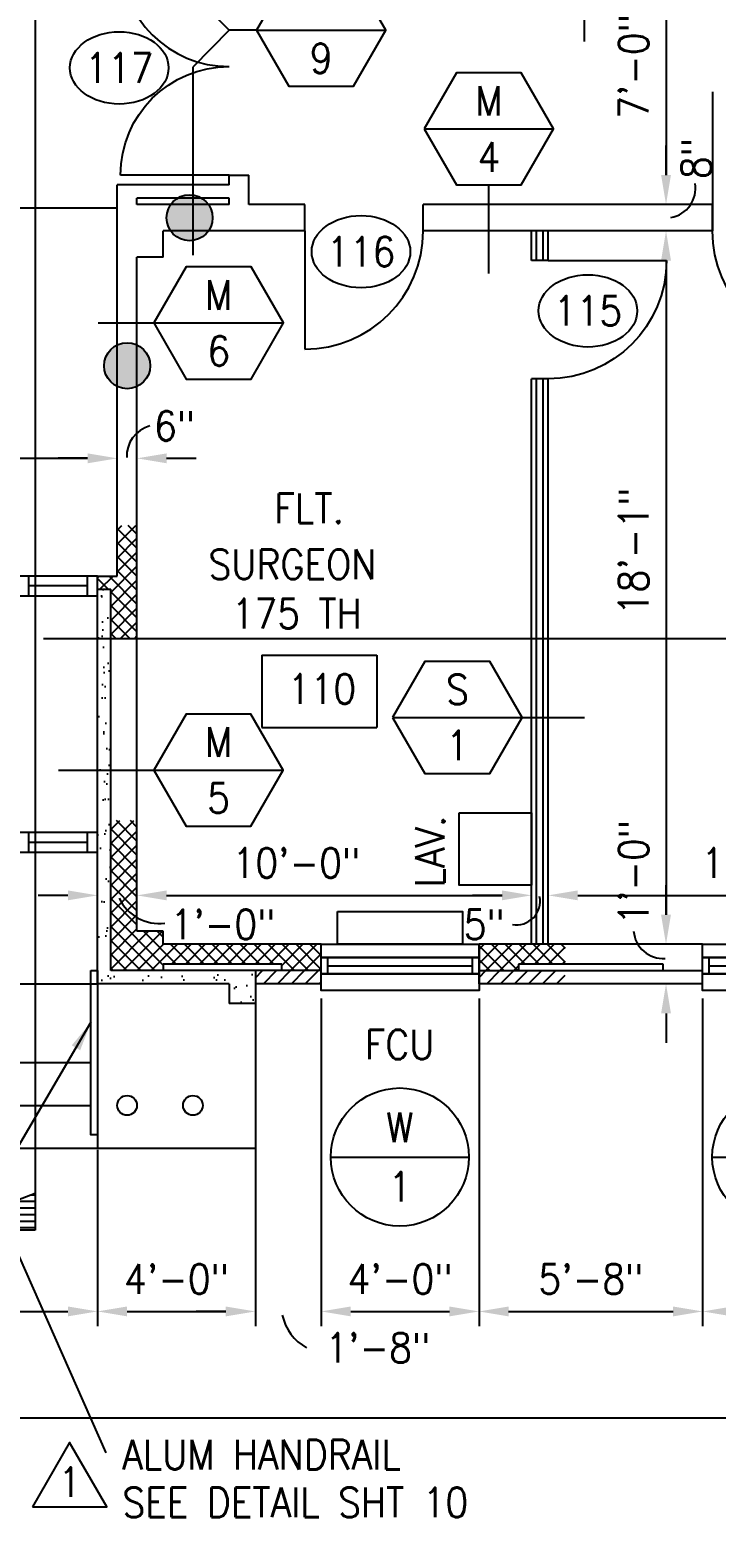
# Model space of a CAD drawing. Header units: inches. Extents: x 435 to 5963, y 191 to 2765.
# Drawn here: x 1942.4 to 2151.1, y 815 to 1267.5 of the extents above; entities that cross this region are included whole.
import ezdxf
from ezdxf.enums import TextEntityAlignment as Align

# ---------------------------------------------------------------- set-up
doc = ezdxf.new("R2010")
doc.units = ezdxf.units.IN
doc.header["$LTSCALE"] = 0.5
doc.header["$MEASUREMENT"] = 0
doc.linetypes.add('HIDDEN', pattern=[0.375, 0.25, -0.125])
doc.layers.get('0').update_dxf_attribs({"linetype": 'CONTINUOUS'})
doc.layers.get('Defpoints').update_dxf_attribs({"linetype": 'CONTINUOUS'})
for name, color, linetype in [('A-ANNO', 8, 'CONTINUOUS'), ('A-ANNO-DIMS', 7, 'CONTINUOUS'), ('A-ANNO-NOTE', 7, 'CONTINUOUS'), ('A-ANNO-TEXT', 7, 'CONTINUOUS'), ('A-COLS', 2, 'CONTINUOUS'), ('A-DOOR', 3, 'CONTINUOUS'), ('A-DOOR-IDEN', 7, 'CONTINUOUS'), ('A-FLOR-HRAL', 2, 'CONTINUOUS'), ('A-FLOR-IDEN', 7, 'CONTINUOUS'), ('A-FLOR-LEVL', 2, 'CONTINUOUS'), ('A-FLOR-OVHD', 2, 'CONTINUOUS'), ('A-FLOR-PFIX', 3, 'CONTINUOUS'), ('A-FLOR-STRS', 2, 'CONTINUOUS'), ('A-GLAZ', 3, 'CONTINUOUS'), ('A-GLAZ-IDEN', 7, 'CONTINUOUS'), ('A-GLAZ-SILL', 3, 'CONTINUOUS'), ('A-SECT-IDEN', 7, 'CONTINUOUS'), ('A-WALL', 2, 'CONTINUOUS'), ('A-WALL-IDEN', 7, 'CONTINUOUS'), ('M-HVAC-EQPM', 4, 'CONTINUOUS'), ('S-SLAB-JOIN', 2, 'CONTINUOUS')]:
    doc.layers.add(name, color=color, linetype=linetype)
doc.styles.add('ROMANS', font='romans.shx', dxfattribs={"width": 0.9})
doc.dimstyles.new('DIM96', dxfattribs={"dimscale": 96, "dimtxt": 0.09375, "dimasz": 0.09375, "dimexe": 0.046875, "dimexo": 0.046875, "dimgap": 0.046875, "dimtad": 1, "dimdec": 4, "dimzin": 3, "dimdsep": 46, "dimlunit": 4, "dimtxsty": 'ROMANS', "dimcen": 0.046875, "dimaunit": 1, "dimadec": 0, "dimazin": 0, "dimtfac": 0.7, "dimtdec": 4, "dimtofl": 0, "dimtmove": 2, "dimatfit": 3, "dimfxl": 1, "dimfrac": 1, "dimtolj": 1, "dimtzin": 0, "dimarcsym": 0})
doc.dimstyles.new('DIM96A', dxfattribs={"dimscale": 96, "dimtxt": 0.09375, "dimasz": 0.09375, "dimexe": 0.046875, "dimexo": 0.046875, "dimgap": 0.046875, "dimtad": 1, "dimdec": 4, "dimzin": 3, "dimdsep": 46, "dimlunit": 4, "dimtxsty": 'ROMANS', "dimcen": 0.046875, "dimaunit": 1, "dimadec": 0, "dimazin": 0, "dimtfac": 0.7, "dimtdec": 4, "dimtofl": 0, "dimtmove": 2, "dimatfit": 3, "dimfxl": 1, "dimfrac": 1, "dimtolj": 1, "dimtzin": 0, "dimarcsym": 0})
doc.dimstyles.new('LED96', dxfattribs={"dimscale": 96, "dimtxt": 0.09375, "dimasz": 0.09375, "dimexe": 0.046875, "dimexo": 0.046875, "dimgap": 0.046875, "dimtad": 0, "dimdec": 4, "dimzin": 3, "dimdsep": 46, "dimlunit": 4, "dimtxsty": 'ROMANS', "dimcen": 0.046875, "dimaunit": 1, "dimadec": 0, "dimazin": 0, "dimtfac": 0.7, "dimtdec": 4, "dimtofl": 0, "dimtmove": 2, "dimatfit": 3, "dimfxl": 1, "dimfrac": 1, "dimtolj": 1, "dimtzin": 0, "dimarcsym": 0})
pattern_1 = [(45, (-1.4584, -2.4256), (-2.1213203, 2.1213203), []), (135, (-1.4584, -2.4256), (-2.1213203, -2.1213203), [])]
pattern_2 = [(45, (-1.4584, -2.4256), (-2.1213203, 2.1213203), [])]

# ---------------------------------------------------------------- blocks, each defined once
blk = doc.blocks.new('DOOR1')
at = {"color": 0, "linetype": 'ByBlock'}
blk.add_line((0, 0), (0, 1), dxfattribs=at)
blk.add_arc((0, 0), 1, 90, 180, dxfattribs=at)
blk = doc.blocks.new('SILL')
for points in [[(0, 0), (48, 0), (48, -4), (0, -4)], [(0, -9), (48, -9), (48, -14), (0, -14)]]:
    blk.add_lwpolyline(points, close=True)
blk = doc.blocks.new('GLAZ')
for p, q in [((2, -5), (2, 0)), ((46, -5), (46, 0)), ((2, -2.5), (46, -2.5))]:
    blk.add_line(p, q)
blk.add_lwpolyline([(0, 0), (48, 0), (48, -5), (0, -5)], close=True)
blk = doc.blocks.new('GLAZ0')
for p, q in [((3, 0), (3, 6)), ((21, 6), (21, 0)), ((3, 3), (21, 3))]:
    blk.add_line(p, q)
blk.add_lwpolyline([(24, 0), (0, 0), (0, 6), (24, 6)], close=True)
blk = doc.blocks.new('*D113')
at = {"layer": 'A-ANNO-DIMS', "color": 0, "lineweight": -2}
for p, q in [((1963, 1001.26), (1963, 1008.67)), ((1975, 1004.45), (1975, 1008.67)), ((1954, 1004.17), (1945, 1004.17)), ((1984, 1004.17), (1993, 1004.17))]:
    blk.add_line(p, q, dxfattribs=at)
at = {"layer": 'A-ANNO-DIMS', "color": 0}
for points in [[(1954, 1005.67), (1954, 1002.67), (1963, 1004.17)], [(1984, 1005.67), (1984, 1002.67), (1975, 1004.17)]]:
    blk.add_solid(points, dxfattribs=at)
at = {"layer": 'Defpoints', "color": 0}
for p in [(1975, 1004.17), (1963, 996.76), (1975, 999.95)]:
    blk.add_point(p, dxfattribs=at)
at = {"layer": 'A-ANNO-DIMS', "color": 0, "insert": (2001.14, 995.32), "char_height": 9, "attachment_point": 5, "style": 'ROMANS'}
blk.add_mtext('\\A1;1\'-0"', dxfattribs=at)
blk = doc.blocks.new('*D114')
at = {"layer": 'A-ANNO-DIMS', "color": 0, "lineweight": -2}
for p, q in [((1975, 1004.45), (1975, 1008.67)), ((2095, 1004.05), (2095, 1008.67)), ((1984, 1004.17), (2086, 1004.17))]:
    blk.add_line(p, q, dxfattribs=at)
at = {"layer": 'A-ANNO-DIMS', "color": 0}
for points in [[(1984, 1005.67), (1984, 1002.67), (1975, 1004.17)], [(2086, 1005.67), (2086, 1002.67), (2095, 1004.17)]]:
    blk.add_solid(points, dxfattribs=at)
at = {"layer": 'Defpoints', "color": 0}
for p in [(2095, 1004.17), (1975, 999.95), (2095, 999.55)]:
    blk.add_point(p, dxfattribs=at)
at = {"layer": 'A-ANNO-DIMS', "color": 0, "insert": (2023.46, 1014.03), "char_height": 9, "attachment_point": 5, "style": 'ROMANS'}
blk.add_mtext('\\A1;10\'-0"', dxfattribs=at)
blk = doc.blocks.new('*D115')
at = {"layer": 'A-ANNO-DIMS', "color": 0, "lineweight": -2}
for p, q in [((2100, 1004.05), (2100, 1008.67)), ((2232, 1002.04), (2232, 1008.67)), ((2109, 1004.17), (2223, 1004.17))]:
    blk.add_line(p, q, dxfattribs=at)
at = {"layer": 'A-ANNO-DIMS', "color": 0}
for points in [[(2109, 1005.67), (2109, 1002.67), (2100, 1004.17)], [(2223, 1005.67), (2223, 1002.67), (2232, 1004.17)]]:
    blk.add_solid(points, dxfattribs=at)
at = {"layer": 'Defpoints', "color": 0}
for p in [(2232, 1004.17), (2100, 999.55), (2232, 997.54)]:
    blk.add_point(p, dxfattribs=at)
at = {"layer": 'A-ANNO-DIMS', "color": 0, "insert": (2166, 1014.03), "char_height": 9, "attachment_point": 5, "style": 'ROMANS'}
blk.add_mtext('\\A1;11\'-0"', dxfattribs=at)
blk = doc.blocks.new('*D117')
at = {"layer": 'A-ANNO-DIMS', "color": 0, "lineweight": -2}
for p, q in [((2095, 1002.04), (2095, 1008.67)), ((2100, 1001.64), (2100, 1008.67)), ((2086, 1004.17), (2077, 1004.17)), ((2109, 1004.17), (2118, 1004.17))]:
    blk.add_line(p, q, dxfattribs=at)
at = {"layer": 'A-ANNO-DIMS', "color": 0}
for points in [[(2086, 1005.67), (2086, 1002.67), (2095, 1004.17)], [(2109, 1005.67), (2109, 1002.67), (2100, 1004.17)]]:
    blk.add_solid(points, dxfattribs=at)
at = {"layer": 'Defpoints', "color": 0}
for p in [(2100, 1004.17), (2095, 997.54), (2100, 997.14)]:
    blk.add_point(p, dxfattribs=at)
at = {"layer": 'A-ANNO-DIMS', "color": 0, "insert": (2080.6, 995.32), "char_height": 9, "attachment_point": 5, "style": 'ROMANS'}
blk.add_mtext('\\A1;5"', dxfattribs=at)
blk = doc.blocks.new('*D130')
at = {"layer": 'A-ANNO-DIMS', "color": 0, "lineweight": -2}
for p, q in [((703, 972.78), (703, 840.75)), ((3103, 972.78), (3103, 840.75)), ((712, 845.25), (3094, 845.25))]:
    blk.add_line(p, q, dxfattribs=at)
at = {"layer": 'A-ANNO-DIMS', "color": 0}
for points in [[(712, 846.75), (712, 843.75), (703, 845.25)], [(3094, 846.75), (3094, 843.75), (3103, 845.25)]]:
    blk.add_solid(points, dxfattribs=at)
at = {"layer": 'Defpoints', "color": 0}
for p in [(703, 977.28), (3103, 977.28), (3103, 845.25)]:
    blk.add_point(p, dxfattribs=at)
at = {"layer": 'A-ANNO-DIMS', "color": 0, "insert": (1903, 855.11), "char_height": 9, "attachment_point": 5, "style": 'ROMANS'}
blk.add_mtext('\\A1;200\'-0"', dxfattribs=at)
blk = doc.blocks.new('*D151')
at = {"layer": 'A-ANNO-DIMS', "color": 0, "lineweight": -2}
for p, q in [((1843, 926.78), (1843, 873.11)), ((1963, 926.78), (1963, 873.11)), ((1852, 877.61), (1954, 877.61))]:
    blk.add_line(p, q, dxfattribs=at)
at = {"layer": 'A-ANNO-DIMS', "color": 0}
for points in [[(1852, 879.11), (1852, 876.11), (1843, 877.61)], [(1954, 879.11), (1954, 876.11), (1963, 877.61)]]:
    blk.add_solid(points, dxfattribs=at)
at = {"layer": 'Defpoints', "color": 0}
for p in [(1843, 931.28), (1963, 931.28), (1963, 877.61)]:
    blk.add_point(p, dxfattribs=at)
at = {"layer": 'A-ANNO-DIMS', "color": 0, "insert": (1903, 887.47), "char_height": 9, "attachment_point": 5, "style": 'ROMANS'}
blk.add_mtext('\\A1;10\'-0"', dxfattribs=at)
blk = doc.blocks.new('*D152')
at = {"layer": 'A-ANNO-DIMS', "color": 0, "lineweight": -2}
for p, q in [((2011, 966.78), (2011, 873.11)), ((1963, 926.78), (1963, 873.11)), ((1972, 877.61), (2002, 877.61))]:
    blk.add_line(p, q, dxfattribs=at)
at = {"layer": 'A-ANNO-DIMS', "color": 0}
for points in [[(1972, 879.11), (1972, 876.11), (1963, 877.61)], [(2002, 879.11), (2002, 876.11), (2011, 877.61)]]:
    blk.add_solid(points, dxfattribs=at)
at = {"layer": 'Defpoints', "color": 0}
for p in [(2011, 971.28), (1963, 931.28), (2011, 877.61)]:
    blk.add_point(p, dxfattribs=at)
at = {"layer": 'A-ANNO-DIMS', "color": 0, "insert": (1987, 887.47), "char_height": 9, "attachment_point": 5, "style": 'ROMANS'}
blk.add_mtext('\\A1;4\'-0"', dxfattribs=at)
blk = doc.blocks.new('*D153')
at = {"layer": 'A-ANNO-DIMS', "color": 0, "lineweight": -2}
for p, q in [((2031, 972.78), (2031, 873.11)), ((2011, 966.78), (2011, 873.11)), ((2002, 877.61), (1993, 877.61)), ((2040, 877.61), (2049, 877.61))]:
    blk.add_line(p, q, dxfattribs=at)
at = {"layer": 'A-ANNO-DIMS', "color": 0}
for points in [[(2002, 879.11), (2002, 876.11), (2011, 877.61)], [(2040, 879.11), (2040, 876.11), (2031, 877.61)]]:
    blk.add_solid(points, dxfattribs=at)
at = {"layer": 'Defpoints', "color": 0}
for p in [(2031, 977.28), (2011, 971.28), (2031, 877.61)]:
    blk.add_point(p, dxfattribs=at)
at = {"layer": 'A-ANNO-DIMS', "color": 0, "insert": (2048.2, 866.54), "char_height": 9, "attachment_point": 5, "style": 'ROMANS'}
blk.add_mtext('\\A1;1\'-8"', dxfattribs=at)
blk = doc.blocks.new('*D154')
at = {"layer": 'A-ANNO-DIMS', "color": 0, "lineweight": -2}
for p, q in [((2031, 972.78), (2031, 873.11)), ((2079, 972.78), (2079, 873.11)), ((2040, 877.61), (2070, 877.61))]:
    blk.add_line(p, q, dxfattribs=at)
at = {"layer": 'A-ANNO-DIMS', "color": 0}
for points in [[(2040, 879.11), (2040, 876.11), (2031, 877.61)], [(2070, 879.11), (2070, 876.11), (2079, 877.61)]]:
    blk.add_solid(points, dxfattribs=at)
at = {"layer": 'Defpoints', "color": 0}
for p in [(2031, 977.28), (2079, 977.28), (2079, 877.61)]:
    blk.add_point(p, dxfattribs=at)
at = {"layer": 'A-ANNO-DIMS', "color": 0, "insert": (2055, 887.47), "char_height": 9, "attachment_point": 5, "style": 'ROMANS'}
blk.add_mtext('\\A1;4\'-0"', dxfattribs=at)
blk = doc.blocks.new('*D155')
at = {"layer": 'A-ANNO-DIMS', "color": 0, "lineweight": -2}
for p, q in [((2079, 972.78), (2079, 873.11)), ((2147, 972.78), (2147, 873.11)), ((2088, 877.61), (2138, 877.61))]:
    blk.add_line(p, q, dxfattribs=at)
at = {"layer": 'A-ANNO-DIMS', "color": 0}
for points in [[(2088, 879.11), (2088, 876.11), (2079, 877.61)], [(2138, 879.11), (2138, 876.11), (2147, 877.61)]]:
    blk.add_solid(points, dxfattribs=at)
at = {"layer": 'Defpoints', "color": 0}
for p in [(2079, 977.28), (2147, 977.28), (2147, 877.61)]:
    blk.add_point(p, dxfattribs=at)
at = {"layer": 'A-ANNO-DIMS', "color": 0, "insert": (2113, 887.47), "char_height": 9, "attachment_point": 5, "style": 'ROMANS'}
blk.add_mtext('\\A1;5\'-8"', dxfattribs=at)
blk = doc.blocks.new('*D156')
at = {"layer": 'A-ANNO-DIMS', "color": 0, "lineweight": -2}
for p, q in [((2147, 972.78), (2147, 873.11)), ((2195, 972.78), (2195, 873.11)), ((2156, 877.61), (2186, 877.61))]:
    blk.add_line(p, q, dxfattribs=at)
at = {"layer": 'A-ANNO-DIMS', "color": 0}
for points in [[(2156, 879.11), (2156, 876.11), (2147, 877.61)], [(2186, 879.11), (2186, 876.11), (2195, 877.61)]]:
    blk.add_solid(points, dxfattribs=at)
at = {"layer": 'Defpoints', "color": 0}
for p in [(2147, 977.28), (2195, 977.28), (2195, 877.61)]:
    blk.add_point(p, dxfattribs=at)
at = {"layer": 'A-ANNO-DIMS', "color": 0, "insert": (2171, 887.47), "char_height": 9, "attachment_point": 5, "style": 'ROMANS'}
blk.add_mtext('\\A1;4\'-0"', dxfattribs=at)
blk = doc.blocks.new('*D173')
at = {"layer": 'A-ANNO-DIMS', "color": 0, "lineweight": -2}
for p, q in [((1969, 1131.84), (1969, 1141.61)), ((1846, 1137.11), (1960, 1137.11)), ((1837, 1134.78), (1837, 1132.61))]:
    blk.add_line(p, q, dxfattribs=at)
at = {"layer": 'A-ANNO-DIMS', "color": 0}
for points in [[(1846, 1138.61), (1846, 1135.61), (1837, 1137.11)], [(1960, 1138.61), (1960, 1135.61), (1969, 1137.11)]]:
    blk.add_solid(points, dxfattribs=at)
at = {"layer": 'Defpoints', "color": 0}
for p in [(1837, 1139.28), (1969, 1137.11), (1969, 1127.34)]:
    blk.add_point(p, dxfattribs=at)
at = {"layer": 'A-ANNO-DIMS', "color": 0, "insert": (1903, 1146.96), "char_height": 9, "attachment_point": 5, "style": 'ROMANS'}
blk.add_mtext('\\A1;11\'-0"', dxfattribs=at)
blk = doc.blocks.new('*D174')
at = {"layer": 'A-ANNO-DIMS', "color": 0, "lineweight": -2}
for p, q in [((1969, 1131.84), (1969, 1141.61)), ((1975, 1130.57), (1975, 1141.61)), ((1960, 1137.11), (1951, 1137.11)), ((1984, 1137.11), (1993, 1137.11))]:
    blk.add_line(p, q, dxfattribs=at)
at = {"layer": 'A-ANNO-DIMS', "color": 0}
for points in [[(1960, 1138.61), (1960, 1135.61), (1969, 1137.11)], [(1984, 1138.61), (1984, 1135.61), (1975, 1137.11)]]:
    blk.add_solid(points, dxfattribs=at)
at = {"layer": 'Defpoints', "color": 0}
for p in [(1975, 1137.11), (1969, 1127.34), (1975, 1126.07)]:
    blk.add_point(p, dxfattribs=at)
at = {"layer": 'A-ANNO-DIMS', "color": 0, "insert": (1986.43, 1146.96), "char_height": 9, "attachment_point": 5, "style": 'ROMANS'}
blk.add_mtext('\\A1;6"', dxfattribs=at)
blk = doc.blocks.new('*D178')
at = {"layer": 'A-ANNO-DIMS', "color": 0, "lineweight": -2}
for p, q in [((2151.85, 1298.28), (2131.36, 1298.28)), ((2135.86, 1289.28), (2135.86, 1223.28)), ((2139.06, 1214.28), (2131.36, 1214.28))]:
    blk.add_line(p, q, dxfattribs=at)
at = {"layer": 'A-ANNO-DIMS', "color": 0}
for points in [[(2134.36, 1289.28), (2137.36, 1289.28), (2135.86, 1298.28)], [(2134.36, 1223.28), (2137.36, 1223.28), (2135.86, 1214.28)]]:
    blk.add_solid(points, dxfattribs=at)
at = {"layer": 'Defpoints', "color": 0}
for p in [(2156.35, 1298.28), (2135.86, 1214.28), (2143.56, 1214.28)]:
    blk.add_point(p, dxfattribs=at)
at = {"layer": 'A-ANNO-DIMS', "color": 0, "insert": (2126, 1256.28), "char_height": 9, "attachment_point": 5, "rotation": 90, "style": 'ROMANS'}
blk.add_mtext('\\A1;7\'-0"', dxfattribs=at)
blk = doc.blocks.new('*D179')
at = {"layer": 'A-ANNO-DIMS', "color": 0, "lineweight": -2}
for p, q in [((2135.86, 1223.28), (2135.86, 1232.28)), ((2139.06, 1214.28), (2131.36, 1214.28)), ((2138.48, 1206.28), (2131.36, 1206.28)), ((2135.86, 1197.28), (2135.86, 1188.28))]:
    blk.add_line(p, q, dxfattribs=at)
at = {"layer": 'A-ANNO-DIMS', "color": 0}
for points in [[(2134.36, 1223.28), (2137.36, 1223.28), (2135.86, 1214.28)], [(2134.36, 1197.28), (2137.36, 1197.28), (2135.86, 1206.28)]]:
    blk.add_solid(points, dxfattribs=at)
at = {"layer": 'Defpoints', "color": 0}
for p in [(2143.56, 1214.28), (2135.86, 1206.28), (2142.98, 1206.28)]:
    blk.add_point(p, dxfattribs=at)
at = {"layer": 'A-ANNO-DIMS', "color": 0, "insert": (2145.04, 1228.3), "char_height": 9, "attachment_point": 5, "rotation": 90, "style": 'ROMANS'}
blk.add_mtext('\\A1;8"', dxfattribs=at)
blk = doc.blocks.new('*D180')
at = {"layer": 'A-ANNO-DIMS', "color": 0, "lineweight": -2}
for p, q in [((2138.48, 1206.28), (2131.36, 1206.28)), ((2135.86, 1197.28), (2135.86, 998.28)), ((2142.5, 989.28), (2131.36, 989.28))]:
    blk.add_line(p, q, dxfattribs=at)
at = {"layer": 'A-ANNO-DIMS', "color": 0}
for points in [[(2134.36, 1197.28), (2137.36, 1197.28), (2135.86, 1206.28)], [(2134.36, 998.28), (2137.36, 998.28), (2135.86, 989.28)]]:
    blk.add_solid(points, dxfattribs=at)
at = {"layer": 'Defpoints', "color": 0}
for p in [(2142.98, 1206.28), (2135.86, 989.28), (2147, 989.28)]:
    blk.add_point(p, dxfattribs=at)
at = {"layer": 'A-ANNO-DIMS', "color": 0, "insert": (2126, 1108.78), "char_height": 9, "attachment_point": 5, "rotation": 90, "style": 'ROMANS'}
blk.add_mtext('\\A1;18\'-1"', dxfattribs=at)
blk = doc.blocks.new('*D181')
at = {"layer": 'A-ANNO-DIMS', "color": 0, "lineweight": -2}
for p, q in [((2135.86, 998.28), (2135.86, 1007.28)), ((2142.5, 989.28), (2131.36, 989.28)), ((2136.73, 977.28), (2131.36, 977.28)), ((2135.86, 968.28), (2135.86, 959.28))]:
    blk.add_line(p, q, dxfattribs=at)
at = {"layer": 'A-ANNO-DIMS', "color": 0}
for points in [[(2134.36, 998.28), (2137.36, 998.28), (2135.86, 989.28)], [(2134.36, 968.28), (2137.36, 968.28), (2135.86, 977.28)]]:
    blk.add_solid(points, dxfattribs=at)
at = {"layer": 'Defpoints', "color": 0}
for p in [(2147, 989.28), (2135.86, 977.28), (2141.23, 977.28)]:
    blk.add_point(p, dxfattribs=at)
at = {"layer": 'A-ANNO-DIMS', "color": 0, "insert": (2126, 1011.13), "char_height": 9, "attachment_point": 5, "rotation": 90, "style": 'ROMANS'}
blk.add_mtext('\\A1;1\'-0"', dxfattribs=at)
blk = doc.blocks.new('EQ01')
blk.add_lwpolyline([(-19, 10), (19, 10), (19, 0), (-19, 0)], close=True)
blk = doc.blocks.new('IDEN002')
blk.add_ellipse((0, 0), major_axis=(0.1562, 0), ratio=0.733333)
at = {"style": 'ROMANS', "width": 0.9}
blk.add_attdef('#', text='', height=0.0938, dxfattribs=at).set_placement((0, 0), align=Align.MIDDLE)
blk = doc.blocks.new('XXC')
blk.add_line((-0.2188, 0), (0.2188, 0))
blk.add_circle((0, 0), 0.2188)
at = {"style": 'ROMANS', "width": 0.9}
for tag, p in [('#', (0, 0.0937)), ('@', (0, -0.0938))]:
    blk.add_attdef(tag, text='', height=0.0938, dxfattribs=at).set_placement(p, align=Align.MIDDLE)
blk = doc.blocks.new('XXE')
h = blk.add_hatch()
h.set_pattern_fill('LINE', color=256, scale=16, angle=-90, style=0)
h.set_pattern_definition([(270, (1901, 1609.8756), (-2, -4e-16), [])])
h.paths.add_polyline_path([(0, 28.98), (-11.21, 0), (0, 0)])
for p, q in [((-11.21, 0), (0, 28.98)), ((0, 0), (0, 28.98)), ((-11.21, 0), (0, 0))]:
    blk.add_line(p, q)
blk = doc.blocks.new('IDA')
blk.add_line((-0.2051, 0), (0.2051, 0))
blk.add_lwpolyline([(-0.2051, 0), (-0.1026, -0.1776), (0.1026, -0.1776), (0.2051, 0), (0.1026, 0.1776), (-0.1026, 0.1776)], close=True)
at = {"style": 'ROMANS', "width": 0.9}
for tag, p in [('@', (0, 0.0888)), ('#', (0, -0.0888))]:
    blk.add_attdef(tag, text='', height=0.0938, dxfattribs=at).set_placement(p, align=Align.MIDDLE)
blk = doc.blocks.new('XXD')
blk.add_lwpolyline([(-0.1174, -0.0782), (0.1174, -0.0782), (0, 0.1251)], close=True)
at = {"style": 'ROMANS', "width": 0.9}
blk.add_attdef('#', text='', height=0.0938, dxfattribs=at).set_placement((0, 0), align=Align.MIDDLE)
blk = doc.blocks.new('XX01')
blk.add_hatch(color=256).paths.add_polyline_path([(7, 0, 1), (-7, 0, 1)])
blk.add_circle((0, 0), 7)
blk = doc.blocks.new('IDEN4')
for p, q in [((-0.1899, 0.1074), (0.1747, 0.1074)), ((-0.1899, 0.1074), (-0.1899, -0.1218)), ((0.1747, 0.1074), (0.1747, -0.1218)), ((-0.1899, -0.1218), (0.1747, -0.1218))]:
    blk.add_line(p, q)
at = {"style": 'ROMANS', "width": 0.9}
blk.add_attdef('#', text='', height=0.0938, dxfattribs=at).set_placement((0, 0), align=Align.MIDDLE)
blk = doc.blocks.new('JOINT')
blk.add_line((0, 0), (0, -8))

msp = doc.modelspace()

# ---------------------------------------------------------------- hatches: boundary and pattern name
at = {"layer": 'A-ANNO'}
h = msp.add_hatch(dxfattribs=at)
h.set_pattern_fill('ANSI37', color=256, scale=24, style=0)
h.set_pattern_definition(pattern_1)
h.paths.add_polyline_path([(1975, 1116.65231), (1969, 1116.65231), (1969, 1101.28047), (1963, 1101.28047), (1963, 1097.28047), (1967, 1097.28047), (1967, 1082.28047), (1975, 1082.28047)])
h = msp.add_hatch(dxfattribs=at)
h.set_pattern_fill('AR-SAND', color=256, scale=4, style=0)
h.set_pattern_definition([(37.5, (-1.4584, -2.4256), (-0.251973, 7.707295), [0, -6.08, 0, -6.8, 0, -6.5]), (7.5, (-1.458, -2.426), (7.079107, 11.288584), [0, -3.28, 0, -5.48, 0, -2.1]), (327.5, (-6.3784, -2.4256), (12.456567, 0.022636), [0, -2, 0, -7.2, 0, -9.4]), (317.5, (-6.378, -2.426), (12.024506, 3.5107), [0, -1, 0, -4.72, 0, -5.4])])
h.paths.add_polyline_path([(1967, 1097.28047), (1963, 1097.28047), (1963, 1095.28047), (1963, 1082.28047), (1967, 1082.28047)])
h.paths.add_polyline_path([(1967, 1082.28047), (1963, 1082.28047), (1963, 977.28047), (2003, 977.28047), (2003, 971.28047), (2011, 971.28047), (2011, 981.28047), (1967, 981.28047)])
h = msp.add_hatch(dxfattribs=at)
h.set_pattern_fill('ANSI37', color=256, scale=24, style=0)
h.set_pattern_definition(pattern_1)
h.paths.add_polyline_path([(2031, 989.28047), (1983, 989.28047), (1983, 993.28047), (1975, 993.28047), (1975, 1026.93133), (1967, 1026.93133), (1967, 981.28047), (1983, 981.28047), (1983, 983.28047), (2019, 983.28047), (2019, 981.28047), (2031, 981.28047), (2031, 985.28047)])
h = msp.add_hatch(dxfattribs=at)
h.set_pattern_fill('ANSI37', color=256, scale=24, style=0)
h.set_pattern_definition(pattern_1)
h.paths.add_polyline_path([(2105.18037, 989.28047), (2079, 989.28047), (2079, 985.28047), (2079, 981.28047), (2091, 981.28047), (2091, 983.28047), (2105.18037, 983.28047)])
h = msp.add_hatch(dxfattribs=at)
h.set_pattern_fill('ANSI31', color=256, scale=24, style=0)
h.set_pattern_definition(pattern_2)
h.paths.add_polyline_path([(2031, 977.28047), (2031, 980.28047), (2031, 981.28047), (2011, 981.28047), (2011, 977.28047)])
h = msp.add_hatch(dxfattribs=at)
h.set_pattern_fill('ANSI31', color=256, scale=24, style=0)
h.set_pattern_definition(pattern_2)
h.paths.add_polyline_path([(2105.18037, 981.28047), (2079, 981.28047), (2079, 980.28047), (2079, 977.28047), (2105.18037, 977.28047)])

# ---------------------------------------------------------------- linework, layer by layer
for p, q in [((2096.5, 1197.28047), (2096.5, 1206.28047)), ((2098.5, 1197.28047), (2098.5, 1206.28047)), ((2096.5, 989.28047), (2096.5, 1161.28047)), ((2098.5, 989.28047), (2098.5, 1161.28047))]:
    msp.add_line(p, q, dxfattribs=at)
at = {"layer": 'A-ANNO-DIMS'}
for centre, radius, start, end in [((2135.76752, 1219.255), 9.05733, 280.1160805, 9.3863948), ((1981.36967, 1137.79565), 9.49839, 105.1638766, 182.9179019), ((1981.82669, 1009.1879), 13.60155, 205.5486054, 276.9591028), ((2090.39905, 1002.39014), 7.18276, 259.9254091, 11.5890434), ((2135.0474, 994.01506), 9.07581, 184.8923816, 273.4286216), ((2034.07062, 879.81088), 15.2593, 192.6689825, 240.4045164)]:
    msp.add_arc(centre, radius, start, end, dxfattribs=at)
at = {"layer": 'A-ANNO-TEXT'}
for p, q in [((2111, 1294.28047), (2111, 1263.94203)), ((2150, 1248.61891), (2150, 1214.28047))]:
    msp.add_line(p, q, dxfattribs=at)
at = {"layer": 'A-COLS'}
for centre in [(1972, 940.28047), (1992, 940.28047)]:
    msp.add_circle(centre, 3, dxfattribs=at)
at = {"layer": 'A-FLOR-HRAL'}
msp.add_lwpolyline([(1961, 981.28047), (1963, 981.28047), (1963, 931.28047), (1961, 931.28047)], close=True, dxfattribs=at)
at = {"layer": 'A-FLOR-LEVL'}
for p, q in [((1963, 977.28047), (1963, 927.28047)), ((2011, 971.28047), (2011, 927.28047)), ((1795, 927.28047), (2011, 927.28047))]:
    msp.add_line(p, q, dxfattribs=at)
at = {"layer": 'A-FLOR-OVHD', "linetype": 'HIDDEN'}
for p, q in [((1837, 1213.28047), (1969, 1213.28047)), ((1843, 977.28047), (1963, 977.28047))]:
    msp.add_line(p, q, dxfattribs=at)
at = {"layer": 'A-FLOR-PFIX'}
msp.add_lwpolyline([(2073, 1029.28047), (2095, 1029.28047), (2095, 1007.28047), (2073, 1007.28047)], close=True, dxfattribs=at)
at = {"layer": 'A-FLOR-STRS'}
for p, q in [((1904, 953.28047), (1961, 953.28047)), ((1904, 940.28047), (1961, 940.28047))]:
    msp.add_line(p, q, dxfattribs=at)
at = {"layer": 'A-SECT-IDEN'}
for p, q in [((1944, 1713.28047), (1944, 902.28047)), ((1946.54163, 1082.28047), (2484.01429, 1082.28047))]:
    msp.add_line(p, q, dxfattribs=at)
at = {"layer": 'A-WALL'}
for p, q in [((2003, 1220.28047), (2003, 1223.28047)), ((2003, 1223.28047), (2009, 1223.28047)), ((2009, 1214.28047), (2009, 1223.28047)), ((1969, 1101.28047), (1969, 1220.28047)), ((2003, 1220.28047), (1969, 1220.28047)), ((2003, 1216.28047), (1975, 1216.28047)), ((1975, 1214.28047), (1975, 1216.28047)), ((2003, 1214.28047), (1975, 1214.28047)), ((2003, 1214.28047), (2003, 1216.28047)), ((2026, 1214.28047), (2009, 1214.28047)), ((2026, 1206.28047), (2026, 1214.28047)), ((2062, 1206.28047), (2062, 1214.28047)), ((2150, 1214.28047), (2062, 1214.28047)), ((2150, 1206.28047), (2150, 1214.28047)), ((2026, 1206.28047), (1983, 1206.28047)), ((1983, 1198.28047), (1983, 1206.28047)), ((2150, 1206.28047), (2062, 1206.28047)), ((2095, 1197.28047), (2095, 1206.28047)), ((2100, 1197.28047), (2100, 1206.28047)), ((1975, 993.28047), (1975, 1198.28047)), ((1975, 1030.28047), (1975, 1198.28047)), ((1983, 1198.28047), (1975, 1198.28047)), ((2100, 1197.28047), (2095, 1197.28047)), ((2095, 989.28047), (2095, 1161.28047)), ((2100, 1161.28047), (2095, 1161.28047)), ((2100, 989.28047), (2100, 1161.28047)), ((1963, 977.28047), (1963, 1101.28047)), ((1963, 1101.28047), (1969, 1101.28047)), ((1963, 1097.28047), (1967, 1097.28047)), ((1967, 981.28047), (1967, 1097.28047)), ((1983, 993.28047), (1975, 993.28047)), ((1983, 989.28047), (1983, 993.28047)), ((2031, 989.28047), (1983, 989.28047)), ((2031, 977.28047), (2031, 989.28047)), ((2079, 977.28047), (2079, 989.28047)), ((2147, 989.28047), (2079, 989.28047)), ((2147, 977.28047), (2147, 989.28047)), ((2019, 983.28047), (1983, 983.28047)), ((1983, 983.28047), (1983, 981.28047)), ((2019, 981.28047), (2019, 983.28047)), ((2135, 983.28047), (2091, 983.28047)), ((2091, 983.28047), (2091, 981.28047)), ((2135, 981.28047), (2135, 983.28047)), ((2031, 981.28047), (1967, 981.28047)), ((2011, 981.28047), (2011, 971.28047)), ((2079, 981.28047), (2147, 981.28047)), ((2003, 977.28047), (1963, 977.28047)), ((2003, 977.28047), (2003, 971.28047)), ((2031, 977.28047), (2011, 977.28047)), ((2147, 977.28047), (2079, 977.28047)), ((2011, 971.28047), (2003, 971.28047))]:
    msp.add_line(p, q, dxfattribs=at)
at = {"layer": 'A-WALL-IDEN'}
for p, q in [((2003.04163, 1267.33303), (1992, 1278.57436)), ((2003.04163, 1267.33303), (1992, 1256.0917)), ((2011.3094, 1267.33303), (2003.04163, 1267.33303)), ((1992, 1256.0917), (1992, 1198.94203)), ((2082, 1193.28047), (2082, 1220.28047)), ((1963.16043, 1178.28047), (1980.16043, 1178.28047)), ((2092.11169, 1058.28047), (2111.11169, 1058.28047)), ((1951.11169, 1042.28047), (1980.11169, 1042.28047))]:
    msp.add_line(p, q, dxfattribs=at)

# ---------------------------------------------------------------- block references
at = {"layer": 'A-ANNO'}
for p in [(1991, 1210.28047), (1972, 1165.28047)]:
    msp.add_blockref('XX01', p, dxfattribs=at)
at = {"layer": 'A-ANNO-NOTE', "xscale": 96, "yscale": 96, "zscale": 96}
msp.add_blockref('XXD', (1954.51948, 825.69565), dxfattribs=at).add_auto_attribs({'#': '1'})
at = {"layer": 'A-DOOR'}
for p, xscale, yscale, zscale, rotation in [((2003, 1289.28047), -33, -33, 33, 270), ((2003, 1223.28047), -33, 33, 33, 90), ((2026, 1206.28047), 36.00000000000045, 36.00000000000045, 36.00000000000045, 180), ((2186, 1206.28047), -36.00000000000045, 36.00000000000045, 36.00000000000045, 179.9999999999996), ((2100, 1197.28047), -36, 36, 36, 270)]:
    msp.add_blockref('DOOR1', p, dxfattribs=dict(at, xscale=xscale, yscale=yscale, zscale=zscale, rotation=rotation))
at = {"layer": 'A-DOOR-IDEN', "xscale": 96, "yscale": 96, "zscale": 96}
for p, values in [((1969.60408, 1255.87455), {'#': '117'}), ((2043.11709, 1199.9642), {'#': '116'}), ((2112.11709, 1181.9642), {'#': '115'})]:
    msp.add_blockref('IDEN002', p, dxfattribs=at).add_auto_attribs(values)
at = {"layer": 'A-FLOR-IDEN', "xscale": 96, "yscale": 96, "zscale": 96}
msp.add_blockref('IDEN4', (2031.20267, 1066.97026), dxfattribs=at).add_auto_attribs({'#': '110'})
at = {"layer": 'A-GLAZ', "xscale": -1}
for p in [(1963, 1095.28047), (1963, 1017.28047)]:
    msp.add_blockref('GLAZ0', p, dxfattribs=at)
at = {"layer": 'A-GLAZ'}
for p in [(2031, 985.28047), (2147, 985.28047)]:
    msp.add_blockref('GLAZ', p, dxfattribs=at)
at = {"layer": 'A-GLAZ-IDEN', "xscale": 96, "yscale": 96, "zscale": 96}
for p in [(2054.93102, 924.57436), (2170.93102, 924.57436)]:
    msp.add_blockref('XXC', p, dxfattribs=at).add_auto_attribs({'#': 'W', '@': '1'})
at = {"layer": 'A-GLAZ-SILL'}
for p in [(2031, 989.28047), (2147, 989.28047)]:
    msp.add_blockref('SILL', p, dxfattribs=at)
at = {"layer": 'A-SECT-IDEN', "xscale": -1, "rotation": 90}
msp.add_blockref('XXE', (1944, 902.28047), dxfattribs=at)
at = {"layer": 'A-WALL-IDEN', "xscale": 96, "yscale": 96, "zscale": 96}
for p, values in [((2031, 1267.33303), {'@': 'M', '#': '9'}), ((2082, 1237.33303), {'@': 'M', '#': '4'}), ((1999.85103, 1178.28047), {'@': 'M', '#': '6'}), ((2072.42109, 1058.28047), {'@': 'S', '#': '1'}), ((1999.80229, 1042.28047), {'@': 'M', '#': '5'})]:
    msp.add_blockref('IDA', p, dxfattribs=at).add_auto_attribs(values)
at = {"layer": 'M-HVAC-EQPM'}
msp.add_blockref('EQ01', (2055, 989.28047), dxfattribs=at)
at = {"layer": 'S-SLAB-JOIN'}
msp.add_blockref('JOINT', (2150, 1214.28047), dxfattribs=at)

# ---------------------------------------------------------------- texts
at = {"layer": 'A-ANNO-TEXT', "style": 'ROMANS', "width": 0.9}
msp.add_text('LAV.', height=9, rotation=90, dxfattribs=at).set_placement((2068.54163, 1006.57436))
for s, p in [('FCU', (2044.28015, 954.30795)), ('ALUM HANDRAIL', (1970.54163, 829.57436)), ('SEE DETAIL SHT 10', (1970.54163, 815.00293))]:
    msp.add_text(s, height=9, dxfattribs=at).set_placement(p)
at = {"layer": 'A-FLOR-IDEN', "style": 'ROMANS', "width": 0.9}
for s, p in [('FLT.', (2016.76065, 1117.37371)), ('SURGEON', (1996.76065, 1100.37371)), ('175 TH', (2003.76065, 1085.37371))]:
    msp.add_text(s, height=9, dxfattribs=at).set_placement(p)

# ---------------------------------------------------------------- dimensions: what is measured, and where the dimension line sits
at = {"layer": 'A-ANNO-DIMS'}
dim = msp.add_linear_dim(base=(2135.86179, 1214.28047), p1=(2156.34767, 1298.28047), p2=(2143.56292, 1214.28047), angle=90, dimstyle='DIM96A', dxfattribs=at)
dim.commit()
dim.dimension.update_dxf_attribs({"geometry": '*D178', "text_midpoint": (2126.00465, 1256.28047)})
for base, p1, p2, picture, middle in [((2135.86179, 1206.28047), (2143.56292, 1214.28047), (2142.98133, 1206.28047), '*D179', (2145.04163, 1228.30254)), ((2135.86179, 989.28047), (2142.98133, 1206.28047), (2147, 989.28047), '*D180', (2126.00465, 1108.78047)), ((2135.86179, 977.28047), (2147, 989.28047), (2141.23194, 977.28047), '*D181', (2126.00465, 1011.13026))]:
    dim = msp.add_linear_dim(base=base, p1=p1, p2=p2, angle=90, dimstyle='DIM96A', dxfattribs=at)
    dim.commit()
    dim.dimension.update_dxf_attribs({"geometry": picture, "text_midpoint": middle, "dimtype": 160})
for base, p1, p2, dimstyle, picture, middle in [((1969, 1137.10617), (1837, 1139.28047), (1969, 1127.34342), 'DIM96A', '*D173', (1903, 1146.96332)), ((2232, 1004.17153), (2100, 999.55389), (2232, 997.544), 'DIM96A', '*D115', (2166, 1014.02868)), ((3103, 845.25085), (703, 977.28047), (3103, 977.28047), 'DIM96', '*D130', (1903, 855.10799)), ((2079, 877.60823), (2031, 977.28047), (2079, 977.28047), 'DIM96', '*D154', (2055, 887.46537)), ((2147, 877.60823), (2079, 977.28047), (2147, 977.28047), 'DIM96', '*D155', (2113, 887.46537)), ((2195, 877.60823), (2147, 977.28047), (2195, 977.28047), 'DIM96', '*D156', (2171, 887.46537)), ((2011, 877.60823), (1963, 931.28047), (2011, 971.28047), 'DIM96', '*D152', (1987, 887.46537)), ((1963, 877.60823), (1843, 931.28047), (1963, 931.28047), 'DIM96', '*D151', (1903, 887.46537))]:
    dim = msp.add_linear_dim(base=base, p1=p1, p2=p2, dimstyle=dimstyle, dxfattribs=at)
    dim.commit()
    dim.dimension.update_dxf_attribs({"geometry": picture, "text_midpoint": middle})
for base, p1, p2, dimstyle, picture, middle in [((1975, 1137.10617), (1969, 1127.34342), (1975, 1126.07002), 'DIM96A', '*D174', (1986.4276, 1146.96332)), ((2095, 1004.17153), (1975, 999.95369), (2095, 999.55389), 'DIM96A', '*D114', (2023.46029, 1014.02868)), ((1975, 1004.17153), (1963, 996.7553), (1975, 999.95369), 'DIM96A', '*D113', (2001.13778, 995.31813)), ((2100, 1004.17153), (2095, 997.544), (2100, 997.1442), 'DIM96A', '*D117', (2080.59845, 995.31813)), ((2031, 877.60823), (2011, 971.28047), (2031, 977.28047), 'DIM96', '*D153', (2048.19793, 866.5424))]:
    dim = msp.add_linear_dim(base=base, p1=p1, p2=p2, dimstyle=dimstyle, dxfattribs=at)
    dim.commit()
    dim.dimension.update_dxf_attribs({"geometry": picture, "text_midpoint": middle, "dimtype": 160})

# ---------------------------------------------------------------- leaders
at = {"layer": 'A-ANNO-TEXT'}
for points in [[(1961, 965.57436), (1930.54163, 913.57436)], [(1845, 958.57436), (1930.54163, 913.57436), (1965.54163, 834.57436)]]:
    msp.add_leader(points, dimstyle='LED96', override={"dimgap": 0.046875, "dimtad": 0}, dxfattribs=at)

doc.saveas('drawing.dxf')
